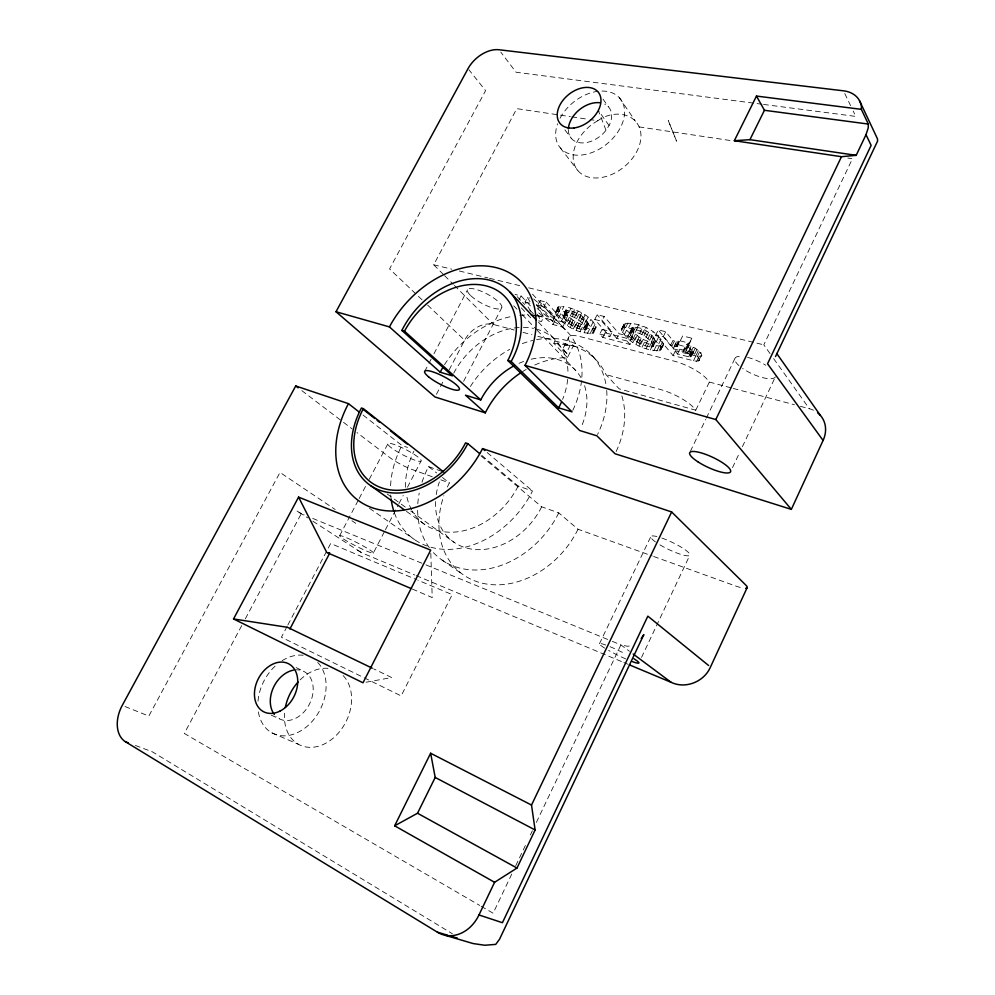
<?xml version="1.0" encoding="UTF-8"?>
<svg xmlns="http://www.w3.org/2000/svg" width="995" height="995" viewBox="0 0 995 995"><rect width="100%" height="100%" fill="white"/><g stroke="black" fill="none" stroke-linecap="round" stroke-linejoin="round"><path stroke-width="0.75" stroke-dasharray="4.97 3.73" d="M699.423 360.401L698.453 357.566L694.622 354.17L683.938 349.257L686.326 344.369L689.759 342.74L691.823 338.2L682.694 335.949L678.553 344.158L677.122 346.248L675.58 346.558L670.53 345.464L663.292 336.646L655.842 334.78L673.068 355.576L693.515 360.762L696.674 361.247L699.423 360.401L701.786 355.526L700.816 352.678L695.269 348.163L686.326 344.369M690.841 356.745L693.366 351.322L689.51 347.927L675.63 343.934L673.254 348.785L677.558 354.021L688.689 356.819L690.841 356.745L693.366 351.322M563.008 316.186L563.22 315.465C572.063 314.159 582.199 320.887 586.316 328.711L586.08 329.395C577.212 330.44 567.162 324.034 563.008 316.186L565.57 310.85C574.413 309.47 584.587 316.248 588.642 324.096L586.08 329.395M565.57 310.85L565.347 311.584C569.438 319.457 579.538 325.9 588.406 324.793M691.823 338.2L687.358 347.665L683.938 349.257M555.26 312.666L555.745 311.609C569.986 309.98 587.585 319.034 593.915 332.106L593.318 333.114C579.015 334.494 561.976 325.464 555.26 312.666L558.108 306.995L563.954 306.385L561.59 311.037M558.108 306.995L557.61 308.064C564.227 320.925 581.341 329.992 595.644 328.512L596.229 327.479C591.764 316.062 578.418 310.465 567.337 307.082L564.973 311.746M641.539 657.409L689.821 555.21M732.494 467.65L739.758 452.29M742.394 446.705L774.719 378.262M511.753 874.095L493.122 913.223L481.033 906.196M515.746 865.712L526.405 843.35M530.397 834.954L532.387 830.763M536.38 822.38L620.917 644.884L627.621 646.302L632.683 645.257M770.068 353.611L763.812 344.842L852.441 158.752L847.827 158.056M629.449 332.989L629.785 332.268C638.852 330.887 649.735 337.554 653.441 345.912L653.081 346.583C644.001 347.578 633.193 341.434 629.449 332.989L632.161 327.492C641.228 326.037 652.148 332.74 655.792 341.136L653.081 346.583M632.161 327.492L631.825 328.213C635.506 336.683 646.364 342.865 655.431 341.82L655.792 341.136M690.368 451.382L705.679 419.455M706.35 418.074L734.969 358.387M599.45 643.777L650.805 536.641M695.779 410.214L709.348 382.055L707.37 379.617A26.84 7.885 25.4 0 0 674.573 361.26L580.16 336.608A25.559 7.201 26.6 0 0 571.192 343.412L566.342 353.014A25.596 7.015 26.6 0 1 575.209 346.434L576.801 347.18A84.923 65.956 -47 0 1 605.992 374.617L619.176 388.846L695.779 410.214L693.751 407.851A26.952 7.388 25.4 0 0 660.73 389.592L605.992 374.617M690.99 356.198L689.61 354.407L691.973 349.531M690.928 352.019L693.316 347.118M688.689 356.819L691.04 351.969L693.204 351.882M690.48 355.315L692.856 350.439M690.057 356.956L692.42 352.093M692.881 353.076L695.269 348.163M694.622 354.17L696.997 349.257M696.127 355.277L698.502 350.377M693.515 360.762L695.866 355.911L699.037 356.397L701.786 355.526M697.395 356.409L699.783 351.521M696.674 361.247L700.816 352.678M698.49 361.11L701.786 354.307M677.558 354.021L679.908 349.195L675.63 343.934M673.254 348.785L683.155 351.359L685.53 346.484M685.493 348.984L687.881 344.083M686.55 348.524L688.95 343.611M687.358 347.665L690.518 341.235M686.463 350.116L688.851 345.215M683.155 351.359L685.654 352.155L688.03 347.267M689.61 354.407L687.135 352.802L689.51 347.927M688.789 351.036L691.177 346.136M688.465 353.561L690.841 348.685M670.53 345.464L672.906 340.588L665.705 331.733L658.255 329.892L653.839 338.996L660.481 346.123L661.327 348.001L660.556 350.427C645.892 351.645 627.509 343.101 621.377 329.333L624.45 323.499C639.039 321.92 658.168 330.551 663.702 344.643L661.352 349.432M672.035 345.837L674.411 340.974L679.51 341.36L677.122 346.248M674.2 346.347L676.588 341.472M675.58 346.558L677.968 341.671M676.463 346.509L678.851 341.633M673.068 355.576L675.406 350.787L658.255 329.892M652.571 343.611L654.934 338.822M651.041 347.081L653.392 342.317M650.32 349.966L652.645 345.24L661.352 346.235L663.702 344.643M652.26 346.969L655.63 340.128M656.501 341.347L658.877 336.521M653.889 350.75L656.215 346.011M658.789 343.81L661.165 338.984M663.292 336.646L665.705 331.733M656.787 351.098L659.125 346.347M660.481 346.123L662.844 341.31M659.013 350.986L661.352 346.235M661.327 348.001L663.69 343.2M660.556 350.427L662.906 345.663M638.827 342.914L641.166 338.176M639.039 345.837L641.377 341.136L652.645 345.24M643.976 335.837L646.364 331.024M640.929 344.046L643.28 339.32M646.053 337.181L649.785 329.818M642.049 347.205L645.407 340.29M647.981 338.648L650.357 333.835M645.22 345.837L647.571 341.098M653.839 338.996L650.792 336.77L653.193 331.92M649.735 340.253L652.111 335.439M646.091 348.723L648.429 343.996M651.339 341.994L653.703 337.193M649.436 346.919L651.775 342.168M630.581 331.845L634.648 323.748M629.636 333.997L631.999 329.233M629.35 336.322L632.298 339.755L629.984 344.444L627.012 341.024L629.35 336.322L619.114 333.723L604.152 316.485L597.149 314.743L594.761 319.482L609.873 336.608L612.199 331.957L597.149 314.743M631.775 331.696L634.163 326.895M630.345 335.315L632.721 330.551M633.355 331.82L635.743 327.007M631.589 336.919L633.952 332.168M630.308 340.588L632.646 335.875L626.527 330.191L623.753 324.569M621.377 329.333L623.529 327.666L625.706 327.517L636.166 329.706L638.566 324.867M635.32 332.218L637.708 327.405M633.193 338.636L635.544 333.885M632.982 342.429L635.32 337.715L632.646 335.875M634.922 340.203L637.273 335.464M636.166 329.706L639.996 331.099L642.397 326.248M639.648 333.673L642.036 328.847M636.8 341.621L639.151 336.882M635.954 344.22L638.293 339.506L635.32 337.715M641.812 334.668L644.2 329.842M639.996 331.099L643.74 332.753L646.141 327.902M627.012 341.024L616.788 338.387L619.114 333.723M622.062 328.288L624.45 323.499M621.502 330.8L623.877 326.037M623.529 327.666L625.917 322.877M622.435 332.653L624.798 327.915M625.706 327.517L628.094 322.703M624.163 334.917L626.527 330.191M628.616 327.815L631.004 322.989M627.061 337.914L629.412 333.188M602.821 337.417L605.134 332.803L602.112 329.395L599.798 334.022L602.821 337.417L629.984 344.444M590.01 333.847L592.311 329.258M592.697 328.81L595.022 324.171M592 333.698L594.313 329.109M593.704 330.663L596.03 326.037M593.318 333.114L596.229 327.479M616.788 338.387L601.764 321.236L604.152 316.485M576.851 328.002L579.152 323.425M580.458 321.547L582.796 316.895M576.217 330.203L578.505 325.651M582.747 319.619L585.11 314.942M578.903 328.773L581.217 324.196M582.249 323.114L584.587 318.475M580.06 331.646L582.361 327.094M534.763 365.028A83.505 65.546 -46.9 0 1 566.453 357.566L567.448 357.591L573.406 345.787L571.192 343.412M583.916 324.83L586.254 320.191M585.781 321.795L588.132 317.131M582.834 329.78L585.147 325.203M585.234 326.435L587.572 321.808M584.314 329.917L586.627 325.328M586.03 327.728L588.356 323.101M584.028 332.815L587.709 325.191M586.316 328.711L590.831 319.445M590.868 326.522L593.207 321.87M587.348 333.549L589.649 328.972M567.113 321.771L569.438 317.194M570.235 315.925L572.598 311.286M572.274 314.121L574.65 309.457M567.411 325.564L569.725 321.024M568.879 323.3L571.205 318.736M572.299 316.708L574.65 312.057M570.757 324.706L573.07 320.129M574.376 317.666L576.739 313.015M575.869 315.713L578.232 311.037M570.334 327.305L572.635 322.766M572.747 325.962L575.06 321.385M576.478 318.798L578.841 314.159M563.369 347.79L569.115 336.447M573.319 328.885L575.62 324.345M579.401 317.567L581.764 312.89M574.799 327.056L577.112 322.492M578.53 320.104L580.881 315.452M552.685 321.236L554.986 316.721L540.111 300.614L537.76 305.204L552.685 321.236L537.25 308.487M558.929 310.776L561.292 306.137M556.64 315.975L558.966 311.398M552.934 324.519L555.222 320.042L564.973 322.529L562.685 327.044L552.934 324.519L537.835 312.181M558.494 318.201L560.819 313.636M563.891 315.029L566.242 310.403M563.307 317.194L565.645 312.604M561.491 321.149L563.804 316.597M564.949 314.855L567.299 310.229M564.128 318.499L566.453 313.91M566.379 314.955L568.742 310.316M568.642 312.803L571.018 308.139M565.458 320.079L567.784 315.502M567.448 357.591L553.829 343.3L554.974 341.036L568.58 355.364M564.762 323.773L567.063 319.221M538.73 320.85L541.454 321.547L543.73 317.094L536.666 304.806L534.924 308.214M556.989 310.975L559.339 306.348M555.558 314.121L557.896 309.532M562.685 327.044L543.892 306.734L546.243 302.132L540.111 300.614M530.633 311.174L525.049 302.02L527.4 297.468L529.9 298.09M518.718 300.428L521.057 295.901L515.087 294.421M373.299 553.12A18.992 1.741 27.1 0 0 349.966 539.265A18.992 1.741 27.1 0 0 346.285 540.745A18.992 1.741 27.1 0 0 373.299 553.12L384.692 531.156M385.401 529.788L398.224 505.074M398.933 503.694L403.199 495.46M407.477 487.227L420.997 461.145A18.731 3.022 27.4 0 0 398.634 446.195A18.731 3.022 27.4 0 0 393.97 449.653A18.731 3.022 27.4 0 0 420.997 461.145M463.608 381.334L501.729 307.791M436.444 394.294L444.193 379.431M449.118 369.978L464.615 340.265A24.29 17.947 -46.5 0 1 493.445 324.469L514.179 329.992M287.12 626.377L281.411 637.248L401.134 695.891L452.19 594.624L417.875 580.184M287.841 625.022L330.676 543.506L416.445 579.587M424.654 371.483L428.223 364.68M428.944 363.324L431.084 359.245M433.944 353.797L467.501 289.868M339.693 535.646L358.436 499.913M359.158 498.545L366.371 484.801M369.257 479.304L388.013 443.571M241.698 625.631L184.324 733.464L479.689 905.413M245.33 618.815L301.249 513.718L304.122 514.888M443.484 274.545L433.708 264.782L516.778 108.642L570.309 116.639M568.356 130.109A24.353 16.803 -39.2 0 0 582.15 142.919A24.353 16.803 -39.2 0 0 605.719 130.681L609.077 125.569A24.353 16.803 -39.2 0 0 604.798 104.152M597.833 120.743C610.731 111.079 632.422 110.93 639.462 127.584A37.922 26.604 -38.9 0 1 617.049 171.774A37.922 26.604 -38.9 0 1 574.637 165.182A37.922 26.604 -38.9 0 1 597.249 121.017L597.833 120.743L590.184 119.599M366.011 682.234L391.682 677.545L373.622 668.839M553.829 343.3L571.13 345.352M762.021 104.226L516.082 72.237L500.796 52.113M763.551 104.425L855.787 116.415L853.188 111.03M571.839 116.863L588.654 119.375M639.039 126.9L732.681 140.867M695.866 355.911L675.406 350.787M433.708 264.782L451.792 269.172M459.329 271.001L487.973 277.941M489.478 278.301L522.636 286.349M528.668 287.816L763.812 344.842M525.049 302.02L531.318 303.587M537.76 305.204L543.892 306.734M594.761 319.482L601.764 321.236M680.282 340.899L689.398 343.175M679.908 349.195L691.04 351.969M672.906 340.588L674.411 340.974M602.112 329.395L612.199 331.957M536.927 315.353L543.73 317.094M605.134 332.803L632.298 339.755M599.798 334.022L609.873 336.608M523.059 332.367L531.952 334.73M537.872 336.31L575.209 346.434M709.348 382.055L731.735 388.025M733.228 388.423L794.433 404.741M800.403 406.333L809.358 408.721A28.793 24.228 -33.9 0 1 815.452 411.296M363.038 415.052L401.918 445.474L407.54 447.439M481.866 455.474L518.184 486.008L532.487 490.995A87.809 67.473 -50.8 0 1 458.596 548.531A87.809 67.473 -50.8 0 1 394.306 512.599M421.992 482.339A86.341 67.585 -50.9 0 1 428.534 466.618L442.277 471.506M481.008 455.872L541.678 506.816L558.767 512.885L578.02 529.24L652.198 555.956M432.265 476.754L412.303 469.565A17.972 2.786 27.4 0 1 390.102 457.775L356.994 432.589M440.81 479.839L449.367 482.911A84.388 66.988 -51 0 0 446.954 487.973M653.653 556.479L735.106 585.806A21.467 3.856 25 0 0 743.103 588.082M135.382 745.454L152.359 751.822L452.402 933.758M125.047 706.512L148.815 716.077L279.993 472.451L335.228 509.539M312.716 518.42L424.529 564.302M425.959 564.886L610.88 640.768M612.323 641.352L620.917 644.884L629.487 651.277M357.578 550.148L361.757 552.822L414.753 575.01M416.184 575.607L622.435 661.936M623.865 662.533L628.168 664.337M412.278 589.028L432.216 597.547L430.81 553.17M271.933 732.867L298.575 744.372M685.654 352.155L687.135 352.802M271.312 715.194L279.259 718.751M296.137 667.558L303.861 671.426M643.74 332.753L650.792 336.77M638.293 339.506L641.377 341.136M301.249 513.718L296.46 510.646L307.691 517.873M312.84 521.206L361.757 552.822M351.931 520.746L355.775 523.333M442.016 560.036L463.347 574.836M369.506 508.308L414.542 539.613M406.47 511.368L425.002 524.688M387.167 493.98L405.798 507.438M410.773 511.02L454.242 542.412M301.833 390.637L342.292 421.407M343.511 422.34L352.093 428.87M428.534 466.618L436.643 472.961M442.427 477.488L449.367 482.911M536.666 304.806L555.222 320.042M533.668 299.022L554.986 316.721M487.189 452.538L532.487 490.995M422.054 299.806L389.567 268.936L485.585 90.62L468.943 69.812M427.651 305.129L464.615 340.265M444.566 275.627L453.26 284.309M454.342 285.403L493.445 324.469M513.731 305.826L516.94 309.171M522.275 314.743L536.143 329.221M537.201 330.328L575.607 370.414M521.28 307.89L531.939 319.096M538.419 322.156L556.329 341.049M517.213 296.672L521.455 301.162M522.524 302.293L524.651 304.532M529.962 310.166L534.203 314.656M521.057 295.901L532.101 307.654M532.462 294.11L566.814 331.235M591.615 355.053L596.117 359.941M546.243 302.132L564.973 322.529M560.334 147.919L577.859 170.605M564.911 129.872L571.416 138.479M773.637 358.623L809.358 408.721M609.077 125.569L598.318 110.445L605.992 130.283M603.057 99.164L608.393 106.788M619.363 97.721L635.457 121.241M527.4 297.468L531.367 304.047M537.188 314.221L541.454 321.547M844.78 93.518L850.601 105.644M343.113 675.568A41.417 31.255 -63.1 0 1 328.524 741.623A41.417 31.255 -63.1 0 1 284.545 713.204M300.129 679.883A41.417 31.255 -63.1 0 1 328.686 668.429M535.932 328.959A70.036 53.158 -47 0 1 567.971 373.759M567.672 379.344A70.036 53.158 -47 0 1 562.61 399.381M453.695 373.212A70.036 53.158 -47 0 1 519.44 327.43M523.382 327.33A70.036 53.158 -47 0 1 533.507 328.387M537.462 315.975A86.839 65.956 -47.1 0 1 572.038 411.868M444.491 364.73A86.839 65.956 -47.1 0 1 513.296 316.149M519.738 315.291A86.839 65.956 -47.1 0 1 528.594 315.054M536.579 339.656A85.408 66.093 -47 0 1 606.092 385.301M606.701 390.463A85.408 66.093 -47 0 1 597.547 434.454M470.386 386.508A85.408 66.093 -47 0 1 509.726 349.382M522.35 343.598A85.408 66.093 -47 0 1 532.698 340.464M621.875 395.948A83.505 65.546 -46.9 0 1 615.047 453.77M522.636 371.583A83.505 65.546 -46.9 0 1 526.206 369.419M531.156 359.207A64.302 49.762 -47 0 1 582.921 381.433M584.562 385.699A64.302 49.762 -47 0 1 580.844 427.962M519.054 363.324A64.302 49.762 -47 0 1 523.855 361.384M560.036 118.231A38.755 26.741 -39.2 0 1 618.666 97.012A38.755 26.741 -39.2 0 1 594.562 151.501A38.755 26.741 -39.2 0 1 557.598 123.741M294.831 669.933A26.666 19.825 -62.6 0 1 310.763 701.226A26.666 19.825 -62.6 0 1 276.088 716.45M317.716 662.446A42.437 31.541 -62.6 0 1 306.435 726.897A42.437 31.541 -62.6 0 1 258.265 711.189M258.003 701.139A42.437 31.541 -62.6 0 1 276.299 665.046M282.107 660.705A42.437 31.541 -62.6 0 1 303.152 655.257M775.379 376.856A22.213 7.015 24.5 0 1 742.618 368.473M738.924 365.588A22.213 7.015 24.5 0 1 742.855 356.484M747.543 357.367A22.213 7.015 24.5 0 1 765.789 365.24M578.02 529.24A84.388 66.988 -51 0 1 481.518 583.008A84.388 66.988 -51 0 1 443.882 495.721M558.767 512.885A86.341 67.585 -50.9 0 1 433.123 552.275M429.367 547.698A86.341 67.585 -50.9 0 1 417.664 506.455M417.8 503.806A86.341 67.585 -50.9 0 1 419.218 493.085M541.678 506.816A64.998 50.869 -50.9 0 1 475.672 549.551A64.998 50.869 -50.9 0 1 435.661 499.701M436.22 494.627A64.998 50.869 -50.9 0 1 439.392 481.916M625.706 658.901A21.94 2.301 26 0 1 608.579 650.407M604.674 648.106A21.94 2.301 26 0 1 605.744 645.021M609.997 646.675A21.94 2.301 26 0 1 625.258 653.852M661.886 538.059A21.604 3.98 25.5 0 1 686.276 550.608A21.604 3.98 25.5 0 1 684.286 555.322A21.604 3.98 25.5 0 1 659.212 544.402M655.456 541.927A21.604 3.98 25.5 0 1 657.571 536.715M390.948 497.575A87.809 67.473 -50.8 0 1 390.712 494.988M390.587 485.759A87.809 67.473 -50.8 0 1 401.918 445.474M518.184 486.008A69.687 53.531 -50.8 0 1 464.329 530.596A69.687 53.531 -50.8 0 1 412.316 511.044M411.731 510A69.687 53.531 -50.8 0 1 406.296 493.744M405.661 487.339A69.687 53.531 -50.8 0 1 413.92 451.183M676.538 141.103L668.267 120.519L676.538 141.103M470.896 295.801A19.328 5.361 28 0 0 500.535 308.736A19.328 5.361 28 0 0 482.5 291.771A19.328 5.361 28 0 0 470.896 295.801"/><path stroke-width="1.49" d="M868.312 124.064L868.225 127.907L866.011 134.686L856.185 155.332L841.484 156.7L734.335 140.718L756.474 96.067L861.359 109.35L868.312 124.064L764.434 110.283L756.474 96.067M861.359 109.35L861.434 106.614A32.263 23.295 -30.7 0 0 843.486 90.819L499.005 49.75A26.38 17.139 -41.5 0 0 468.023 68.655L336.012 311.746L435.039 396.993L485.299 412.85A83.505 65.546 -46.9 0 1 521.467 372.329M747.058 587.846L710.231 667.57C703.801 681.873 685.418 689.224 671.127 682.321L629.599 664.934M336.012 311.746L389.431 326.907A91.702 67.038 -47.3 0 1 497.96 268.115A91.702 67.038 -47.3 0 1 525.012 365.389L572.038 411.868L558.618 407.826L511.156 361.459A73.953 54.028 -47.2 0 0 490.771 280.49A73.953 54.028 -47.2 0 0 401.88 330.44L404.505 331.186A69.899 51.081 -47.3 0 1 487.314 286.199A69.899 51.081 -47.3 0 1 507.823 360.513L579.65 430.487L596.876 435.81L615.047 453.77L791.336 509.378L823.089 440.449A28.793 24.228 -33.9 0 0 817.579 412.763M775.515 356.583L877.627 141.004L877.453 138.815L859.531 100.706M437.377 932.178A36.118 29.352 -73.7 0 0 478.968 914.965L494.59 882.291L516.99 868.038L535.111 829.967L531.517 805.054L671.637 511.965L482.538 448.596A92.784 68.667 -50.7 0 1 372.777 507.96A92.784 68.667 -50.7 0 1 348.461 403.647L295.702 385.973L122.261 705.38A29.651 20.323 -63.5 0 0 125.469 741.748L437.377 932.178L447.389 935.151M791.336 509.378L715.815 419.554L841.484 156.7M494.59 882.291L394.642 825.813L417.527 813.238L435.201 777.443L430.636 753.24L531.517 805.054M734.335 140.718L749.932 139.661L764.434 110.283M394.642 825.813L430.636 753.24M289.906 628.989L329.146 554.227M233.539 618.952L298.575 497.114L430.711 550.111L362.988 682.794L233.539 618.952L287.518 627.323L372.242 668.167M641.24 638.429L643.852 634.574L499.552 939.218L495.734 944.392L484.689 945.25L473.085 943.546L444.529 935.101M328.375 553.12L329.656 552.772M749.932 139.661L856.185 155.332M507.823 360.513L511.156 361.459M525.012 365.389L715.815 419.554M450.25 935.996L457.401 938.123M389.431 326.907L440.2 372.205L452.352 375.849L401.88 330.44M514.34 365.638A64.302 49.762 -47 0 0 480.747 399.903L465.473 395.177L485.299 412.85M478.968 914.965L502.425 922.701L647.844 616.154L708.651 665.531M443.658 471.991L363.362 408.646L361.421 408A73.63 54.476 -50.7 0 0 380.786 490.61A73.63 54.476 -50.7 0 0 467.799 443.646L479.515 453.496M467.799 443.646L465.536 442.887A70.72 52.325 -50.7 0 1 381.956 487.973A70.72 52.325 -50.7 0 1 363.362 408.646M125.469 741.748L128.305 742.805M410.848 588.418L326.808 552.536L298.575 497.114M435.201 777.443L535.111 829.967M417.527 813.238L516.99 868.038M370.625 485.61L403.995 509.589M633.168 654.014L671.127 682.321M295.702 385.973L298.164 387.839M348.461 403.647L359.394 412.204M362.64 408.945L374.717 418.472M377.13 420.375L379.543 422.278M390.426 430.847L407.341 444.18M482.538 448.596L484.863 450.561M404.505 331.186L480.747 399.903M671.637 511.965L745.827 585.097A21.467 3.856 25 0 1 745.69 588.294M509.975 292.144L536.317 319.93M823.089 440.449L767.543 363.784L871.135 145.394L866.011 134.686M776.722 353.461L820.377 415.388M568.381 128.877A24.353 16.803 -39.2 0 1 600.196 102.783M285.341 707.37A41.417 31.255 -63.1 0 1 298.077 682.023M561.404 402.229A70.036 53.158 -47 0 1 558.618 407.826M440.2 372.205A86.839 65.956 -47.1 0 1 442.999 367.192M531.392 315.204A86.839 65.956 -47.1 0 1 535.969 315.738M274.309 714.472A26.666 19.825 -62.6 0 1 273.065 688.341A26.666 19.825 -62.6 0 1 293.45 670.145M633.939 658.765A21.94 2.301 26 0 1 632.273 661.575M393.821 511.144A87.809 67.473 -50.8 0 1 391.097 498.856M574.078 127.932A24.701 16.853 -39.3 0 0 600.06 95.284A24.701 16.853 -39.3 0 0 563.17 100.035A24.701 16.853 -39.3 0 0 574.078 127.932M428.484 376.732A19.564 4.216 27.7 0 0 458.309 390.177A19.564 4.216 27.7 0 0 439.317 374.418A19.564 4.216 27.7 0 0 428.484 376.732M279.943 711.114A27.052 19.925 -62.4 0 0 292.605 666.812A27.052 19.925 -62.4 0 0 255.703 685.344A27.052 19.925 -62.4 0 0 279.943 711.114M697.657 461.643A22.524 5.535 25 0 0 730.517 471.841A22.524 5.535 25 0 0 702.271 453.21A22.524 5.535 25 0 0 697.657 461.643"/></g></svg>
